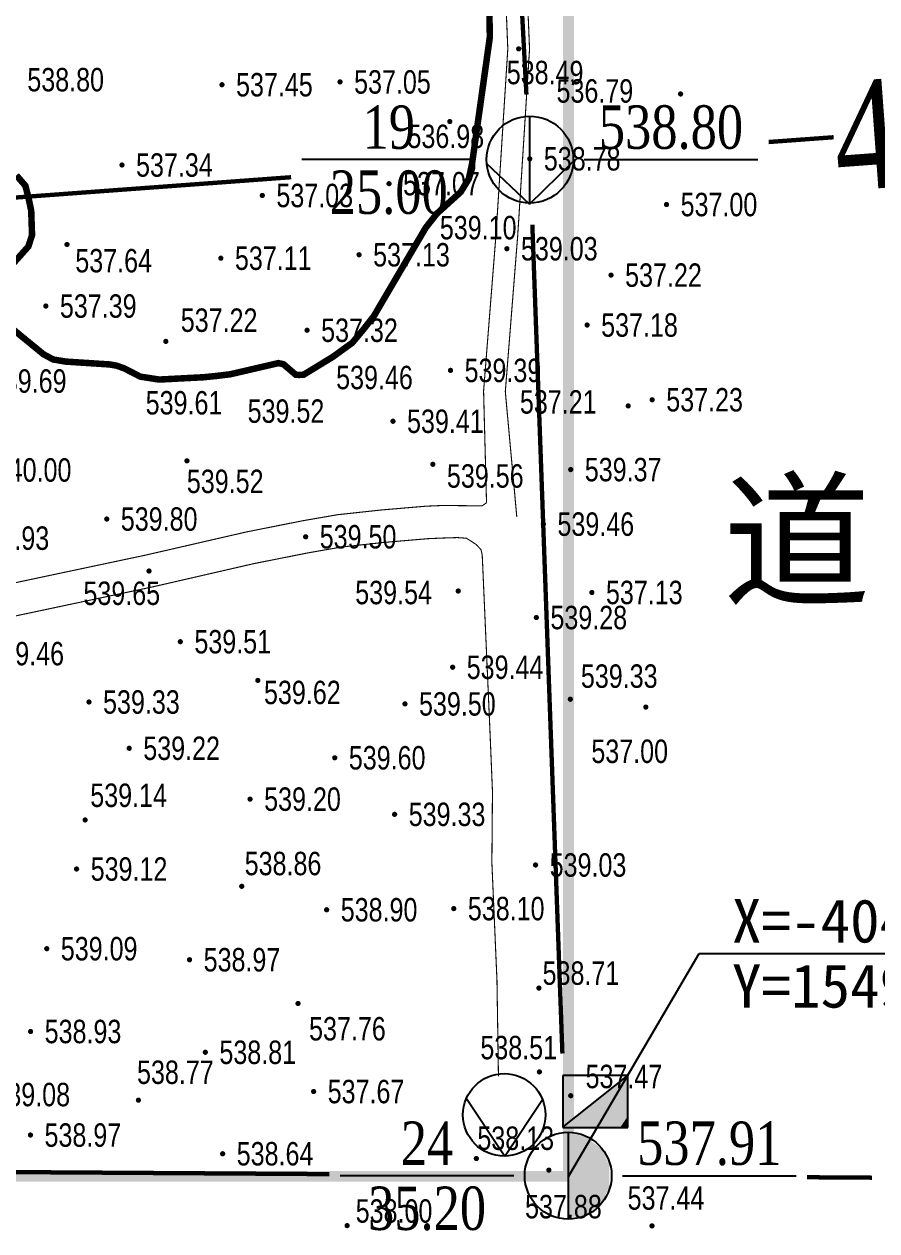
# Model space of a CAD drawing. Header units: millimetres. Extents: x 7408 to 22184, y -2085 to 5798.
# Drawn here: x 7720.3 to 7759.6, y -2024 to -1968.4 of the extents above; entities that cross this region are included whole.
import ezdxf
from ezdxf.enums import TextEntityAlignment as Align

# ---------------------------------------------------------------- set-up
doc = ezdxf.new("R2010")
doc.units = ezdxf.units.MM
for name, pattern in [('DASHDOT', [1, 0.5, -0.25, 0, -0.25]), ('PMX', [13, 10, -1, 0, -1, 0, -1]), ('X3', [5, 4, -1])]:
    doc.linetypes.add(name, pattern=pattern)
for name, color, linetype in [('DLSS', 4, 'Continuous'), ('GCD', 252, 'Continuous'), ('KTD', 7, 'Continuous'), ('ZKBH', 7, 'Continuous'), ('挖方区', 5, 'Continuous'), ('用地范围', 1, 'Continuous'), ('道路-中心线', 12, 'DASHDOT')]:
    doc.layers.add(name, color=color, linetype=linetype)
doc.styles.add('DZNUM', font='TIMES.TTF')
doc.styles.add('DZST', font='SimSun.ttf')
doc.styles.add('HZ', font='jzfz_ena.shx', dxfattribs={"width": 0.7, "bigfont": 'jzfz_cna.shx'})
doc.styles.get("Standard").update_dxf_attribs({"font": 'SimSun.ttf', "width": 0.8})
doc.linetypes.add('陡坎线1', pattern='A,0.15,["|",Standard,S=0.2,R=0,X=0,Y=0],0.15', length=0.3)

# ---------------------------------------------------------------- blocks, each defined once
blk = doc.blocks.new('tl_bgk')
for p, q in [((-0.0196749313673053, 1.999903221927423), (-0.0196749313673053, -2.046334308470988)), ((-0.0196749313673053, -2.046334308470988), (-1.992397371372452, -0.1742203046379568)), ((-0.0196749313673053, -2.046334308470988), (1.997853834253774, -0.0926285968666891))]:
    blk.add_line(p, q)
blk.add_circle((0, 0), 2)
blk = doc.blocks.new('tl_ztk')
blk.add_line((0, 1.955897676440303), (0, -2.004239190934625))
blk.add_circle((0, 0), 2)
for points in [[(0.4390984351309335, 1.900788349916775), (0.4390984351309335, -1.894020537887569), (-0.0028198982072629, 1.955897676440303), (-0.0028198982072629, -1.894020537887569)], [(0.8580547402099885, 1.742228182375396), (0.8580547402099885, -1.770266260782103), (0.4390984351309335, 1.900788349916775), (0.4390984351309335, -1.894020537887569)], [(1.555375282605992, 1.232708619605233), (1.555375282605992, -1.27428232207035), (0.8580547402099885, 1.742228182375396), (0.8580547402099885, -1.770266260782103)], [(1.8998057064931, 0.4611780482758401), (1.8998057064931, -0.4756805026241371), (1.555375282605992, 1.232708619605233), (1.555375282605992, -1.27428232207035)]]:
    blk.add_solid(points)
blk = doc.blocks.new('GC200')
at = {"linetype": 'Continuous', "const_width": 0.2, "flags": 128}
blk.add_lwpolyline([(-0.1, 0, 1), (0.1, 0, 1)], format="xyb", close=True, dxfattribs=at)
blk = doc.blocks.new('122121')
at = {"layer": 'GCD', "color": 252, "linetype": 'Continuous', "lineweight": 5}
ref = blk.add_blockref('GC200', (7743.0635, -1969.501, 269.2445), dxfattribs=dict(at, xscale=0.6, yscale=0.6, zscale=0.6))
ref.add_attrib('height', '538.49', dxfattribs={"linetype": 'Continuous', "height": 1.08, "style": 'HZ', "width": 0.7999999999999999}).set_placement((7742.513707832475, -1970.590842719427, 269.2445), align=Align.MIDDLE_LEFT)
ref = blk.add_blockref('GC200', (7719.7785, -1970.92, 269.3985), dxfattribs=dict(at, xscale=0.6, yscale=0.6, zscale=0.6))
ref.add_attrib('height', '538.80', dxfattribs={"linetype": 'Continuous', "height": 1.08, "style": 'HZ', "width": 0.7999999999999999}).set_placement((7720.426500000001, -1970.92, 269.3985), align=Align.MIDDLE_LEFT)
ref = blk.add_blockref('GC200', (7734.833, -1971.0245, 268.526), dxfattribs=dict(at, xscale=0.6, yscale=0.6, zscale=0.6))
ref.add_attrib('height', '537.05', dxfattribs={"linetype": 'Continuous', "height": 1.08, "style": 'HZ', "width": 0.7999999999999999}).set_placement((7735.481000000001, -1971.0245, 268.526), align=Align.MIDDLE_LEFT)
ref = blk.add_blockref('GC200', (7729.395, -1971.1525, 268.7265), dxfattribs=dict(at, xscale=0.6, yscale=0.6, zscale=0.6))
ref.add_attrib('height', '537.45', dxfattribs={"linetype": 'Continuous', "height": 1.08, "style": 'HZ', "width": 0.7999999999999999}).set_placement((7730.043000000001, -1971.1525, 268.7265), align=Align.MIDDLE_LEFT)
ref = blk.add_blockref('GC200', (7750.5235, -1971.579, 268.3965), dxfattribs=dict(at, xscale=0.6, yscale=0.6, zscale=0.6))
ref.add_attrib('height', '536.79', dxfattribs={"linetype": 'Continuous', "height": 1.08, "style": 'HZ', "width": 0.7999999999999999}).set_placement((7744.806281367019, -1971.440091082324, 268.3965), align=Align.MIDDLE_LEFT)
ref = blk.add_blockref('GC200', (7739.89, -1972.8515, 268.4915), dxfattribs=dict(at, xscale=0.6, yscale=0.6, zscale=0.6))
ref.add_attrib('height', '536.98', dxfattribs={"linetype": 'Continuous', "height": 1.08, "style": 'HZ', "width": 0.7999999999999999}).set_placement((7737.939525229332, -1973.532390773026, 268.4915), align=Align.MIDDLE_LEFT)
ref = blk.add_blockref('GC200', (7724.788, -1974.855, 268.67), dxfattribs=dict(at, xscale=0.6, yscale=0.6, zscale=0.6))
ref.add_attrib('height', '537.34', dxfattribs={"linetype": 'Continuous', "height": 1.08, "style": 'HZ', "width": 0.7999999999999999}).set_placement((7725.436000000001, -1974.855, 268.67), align=Align.MIDDLE_LEFT)
ref = blk.add_blockref('GC200', (7743.574, -1974.568, 269.391), dxfattribs=dict(at, xscale=0.6, yscale=0.6, zscale=0.6))
ref.add_attrib('height', '538.78', dxfattribs={"linetype": 'Continuous', "height": 1.08, "style": 'HZ', "width": 0.7999999999999999}).set_placement((7744.222000000001, -1974.568, 269.391), align=Align.MIDDLE_LEFT)
ref = blk.add_blockref('GC200', (7737.091, -1975.7145, 268.5325), dxfattribs=dict(at, xscale=0.6, yscale=0.6, zscale=0.6))
ref.add_attrib('height', '537.07', dxfattribs={"linetype": 'Continuous', "height": 1.08, "style": 'HZ', "width": 0.7999999999999999}).set_placement((7737.739000000001, -1975.7145, 268.5325), align=Align.MIDDLE_LEFT)
ref = blk.add_blockref('GC200', (7731.2535, -1976.259, 268.513), dxfattribs=dict(at, xscale=0.6, yscale=0.6, zscale=0.6))
ref.add_attrib('height', '537.03', dxfattribs={"linetype": 'Continuous', "height": 1.08, "style": 'HZ', "width": 0.7999999999999999}).set_placement((7731.901500000001, -1976.259, 268.513), align=Align.MIDDLE_LEFT)
ref = blk.add_blockref('GC200', (7749.875, -1976.6765, 268.5015), dxfattribs=dict(at, xscale=0.6, yscale=0.6, zscale=0.6))
ref.add_attrib('height', '537.00', dxfattribs={"linetype": 'Continuous', "height": 1.08, "style": 'HZ', "width": 0.7999999999999999}).set_placement((7750.523000000001, -1976.6765, 268.5015), align=Align.MIDDLE_LEFT)
ref = blk.add_blockref('GC200', (7738.7835, -1977.742, 269.551), dxfattribs=dict(at, xscale=0.6, yscale=0.6, zscale=0.6))
ref.add_attrib('height', '539.10', dxfattribs={"linetype": 'Continuous', "height": 1.08, "style": 'HZ', "width": 0.7999999999999999}).set_placement((7739.431500000001, -1977.742, 269.551), align=Align.MIDDLE_LEFT)
ref = blk.add_blockref('GC200', (7742.5205, -1978.7145, 269.513), dxfattribs=dict(at, xscale=0.6, yscale=0.6, zscale=0.6))
ref.add_attrib('height', '539.03', dxfattribs={"linetype": 'Continuous', "height": 1.08, "style": 'HZ', "width": 0.7999999999999999}).set_placement((7743.168500000001, -1978.7145, 269.513), align=Align.MIDDLE_LEFT)
ref = blk.add_blockref('GC200', (7722.2545, -1978.519, 268.8175), dxfattribs=dict(at, xscale=0.6, yscale=0.6, zscale=0.6))
ref.add_attrib('height', '537.64', dxfattribs={"linetype": 'Continuous', "height": 1.08, "style": 'HZ', "width": 0.7999999999999999}).set_placement((7722.6377463906, -1979.265368525739, 268.8175), align=Align.MIDDLE_LEFT)
ref = blk.add_blockref('GC200', (7729.343, -1979.1505, 268.5535), dxfattribs=dict(at, xscale=0.6, yscale=0.6, zscale=0.6))
ref.add_attrib('height', '537.11', dxfattribs={"linetype": 'Continuous', "height": 1.08, "style": 'HZ', "width": 0.7999999999999999}).set_placement((7729.991000000001, -1979.1505, 268.5535), align=Align.MIDDLE_LEFT)
ref = blk.add_blockref('GC200', (7735.7105, -1978.992, 268.5645), dxfattribs=dict(at, xscale=0.6, yscale=0.6, zscale=0.6))
ref.add_attrib('height', '537.13', dxfattribs={"linetype": 'Continuous', "height": 1.08, "style": 'HZ', "width": 0.7999999999999999}).set_placement((7736.358500000001, -1978.992, 268.5645), align=Align.MIDDLE_LEFT)
ref = blk.add_blockref('GC200', (7747.3185, -1979.9305, 268.611), dxfattribs=dict(at, xscale=0.6, yscale=0.6, zscale=0.6))
ref.add_attrib('height', '537.22', dxfattribs={"linetype": 'Continuous', "height": 1.08, "style": 'HZ', "width": 0.7999999999999999}).set_placement((7747.966500000001, -1979.9305, 268.611), align=Align.MIDDLE_LEFT)
ref = blk.add_blockref('GC200', (7721.28, -1981.356, 268.6945), dxfattribs=dict(at, xscale=0.6, yscale=0.6, zscale=0.6))
ref.add_attrib('height', '537.39', dxfattribs={"linetype": 'Continuous', "height": 1.08, "style": 'HZ', "width": 0.7999999999999999}).set_placement((7721.928000000001, -1981.356, 268.6945), align=Align.MIDDLE_LEFT)
ref = blk.add_blockref('GC200', (7726.809, -1982.986, 268.6075), dxfattribs=dict(at, xscale=0.6, yscale=0.6, zscale=0.6))
ref.add_attrib('height', '537.22', dxfattribs={"linetype": 'Continuous', "height": 1.08, "style": 'HZ', "width": 0.7999999999999999}).set_placement((7727.496207343454, -1982.007515549197, 268.6075), align=Align.MIDDLE_LEFT)
ref = blk.add_blockref('GC200', (7733.315, -1982.472, 268.6605), dxfattribs=dict(at, xscale=0.6, yscale=0.6, zscale=0.6))
ref.add_attrib('height', '537.32', dxfattribs={"linetype": 'Continuous', "height": 1.08, "style": 'HZ', "width": 0.7999999999999999}).set_placement((7733.963000000001, -1982.472, 268.6605), align=Align.MIDDLE_LEFT)
ref = blk.add_blockref('GC200', (7746.2155, -1982.2315, 268.589), dxfattribs=dict(at, xscale=0.6, yscale=0.6, zscale=0.6))
ref.add_attrib('height', '537.18', dxfattribs={"linetype": 'Continuous', "height": 1.08, "style": 'HZ', "width": 0.7999999999999999}).set_placement((7746.863500000001, -1982.2315, 268.589), align=Align.MIDDLE_LEFT)
ref = blk.add_blockref('GC200', (7721.614, -1983.8185, 269.8425), dxfattribs=dict(at, xscale=0.6, yscale=0.6, zscale=0.6))
ref.add_attrib('height', '539.69', dxfattribs={"linetype": 'Continuous', "height": 1.08, "style": 'HZ', "width": 0.7999999999999999}).set_placement((7718.701717834421, -1984.813507917357, 269.8425), align=Align.MIDDLE_LEFT)
ref = blk.add_blockref('GC200', (7739.923, -1984.3235, 269.6955), dxfattribs=dict(at, xscale=0.6, yscale=0.6, zscale=0.6))
ref.add_attrib('height', '539.39', dxfattribs={"linetype": 'Continuous', "height": 1.08, "style": 'HZ', "width": 0.7999999999999999}).set_placement((7740.571000000001, -1984.3235, 269.6955), align=Align.MIDDLE_LEFT)
ref = blk.add_blockref('GC200', (7732.14, -1983.995, 269.7585), dxfattribs=dict(at, xscale=0.6, yscale=0.6, zscale=0.6))
ref.add_attrib('height', '539.52', dxfattribs={"linetype": 'Continuous', "height": 1.08, "style": 'HZ', "width": 0.7999999999999999}).set_placement((7730.576387655749, -1986.20014189784, 269.7585), align=Align.MIDDLE_LEFT)
ref = blk.add_blockref('GC200', (7732.9495, -1984.5685, 269.7295), dxfattribs=dict(at, xscale=0.6, yscale=0.6, zscale=0.6))
ref.add_attrib('height', '539.46', dxfattribs={"linetype": 'Continuous', "height": 1.08, "style": 'HZ', "width": 0.7999999999999999}).set_placement((7734.654066478121, -1984.65073700386, 269.7295), align=Align.MIDDLE_LEFT)
ref = blk.add_blockref('GC200', (7725.9275, -1984.682, 269.803), dxfattribs=dict(at, xscale=0.6, yscale=0.6, zscale=0.6))
ref.add_attrib('height', '539.61', dxfattribs={"linetype": 'Continuous', "height": 1.08, "style": 'HZ', "width": 0.7999999999999999}).set_placement((7725.879303303182, -1985.816364127044, 269.803), align=Align.MIDDLE_LEFT)
ref = blk.add_blockref('GC200', (7748.11, -1985.96, 268.607), dxfattribs=dict(at, xscale=0.6, yscale=0.6, zscale=0.6))
ref.add_attrib('height', '537.21', dxfattribs={"linetype": 'Continuous', "height": 1.08, "style": 'HZ', "width": 0.7999999999999999}).set_placement((7743.119118988334, -1985.776223854841, 268.607), align=Align.MIDDLE_LEFT)
ref = blk.add_blockref('GC200', (7749.2145, -1985.6765, 268.6165), dxfattribs=dict(at, xscale=0.6, yscale=0.6, zscale=0.6))
ref.add_attrib('height', '537.23', dxfattribs={"linetype": 'Continuous', "height": 1.08, "style": 'HZ', "width": 0.7999999999999999}).set_placement((7749.862500000001, -1985.6765, 268.6165), align=Align.MIDDLE_LEFT)
ref = blk.add_blockref('GC200', (7737.272, -1986.669, 269.7025), dxfattribs=dict(at, xscale=0.6, yscale=0.6, zscale=0.6))
ref.add_attrib('height', '539.41', dxfattribs={"linetype": 'Continuous', "height": 1.08, "style": 'HZ', "width": 0.7999999999999999}).set_placement((7737.920000000001, -1986.669, 269.7025), align=Align.MIDDLE_LEFT)
ref = blk.add_blockref('GC200', (7718.278, -1988.914, 270.0005), dxfattribs=dict(at, xscale=0.6, yscale=0.6, zscale=0.6))
ref.add_attrib('height', '540.00', dxfattribs={"linetype": 'Continuous', "height": 1.08, "style": 'HZ', "width": 0.7999999999999999}).set_placement((7718.926000000001, -1988.914, 270.0005), align=Align.MIDDLE_LEFT)
ref = blk.add_blockref('GC200', (7727.782, -1988.4925, 269.7615), dxfattribs=dict(at, xscale=0.6, yscale=0.6, zscale=0.6))
ref.add_attrib('height', '539.52', dxfattribs={"linetype": 'Continuous', "height": 1.08, "style": 'HZ', "width": 0.7999999999999999}).set_placement((7727.775936379208, -1989.438285627105, 269.7615), align=Align.MIDDLE_LEFT)
ref = blk.add_blockref('GC200', (7739.11, -1988.651, 269.778), dxfattribs=dict(at, xscale=0.6, yscale=0.6, zscale=0.6))
ref.add_attrib('height', '539.56', dxfattribs={"linetype": 'Continuous', "height": 1.08, "style": 'HZ', "width": 0.7999999999999999}).set_placement((7739.758000000001, -1989.191, 269.778), align=Align.MIDDLE_LEFT)
ref = blk.add_blockref('GC200', (7745.461, -1988.896, 269.685), dxfattribs=dict(at, xscale=0.6, yscale=0.6, zscale=0.6))
ref.add_attrib('height', '539.37', dxfattribs={"linetype": 'Continuous', "height": 1.08, "style": 'HZ', "width": 0.7999999999999999}).set_placement((7746.109000000001, -1988.896, 269.685), align=Align.MIDDLE_LEFT)
ref = blk.add_blockref('GC200', (7724.086, -1991.1755, 269.899), dxfattribs=dict(at, xscale=0.6, yscale=0.6, zscale=0.6))
ref.add_attrib('height', '539.80', dxfattribs={"linetype": 'Continuous', "height": 1.08, "style": 'HZ', "width": 0.7999999999999999}).set_placement((7724.734000000001, -1991.1755, 269.899), align=Align.MIDDLE_LEFT)
ref = blk.add_blockref('GC200', (7744.2015, -1991.4105, 269.7305), dxfattribs=dict(at, xscale=0.6, yscale=0.6, zscale=0.6))
ref.add_attrib('height', '539.46', dxfattribs={"linetype": 'Continuous', "height": 1.08, "style": 'HZ', "width": 0.7999999999999999}).set_placement((7744.849500000001, -1991.4105, 269.7305), align=Align.MIDDLE_LEFT)
ref = blk.add_blockref('GC200', (7717.255, -1992.0565, 269.9665), dxfattribs=dict(at, xscale=0.6, yscale=0.6, zscale=0.6))
ref.add_attrib('height', '539.93', dxfattribs={"linetype": 'Continuous', "height": 1.08, "style": 'HZ', "width": 0.7999999999999999}).set_placement((7717.903000000001, -1992.0565, 269.9665), align=Align.MIDDLE_LEFT)
ref = blk.add_blockref('GC200', (7733.2495, -1991.993, 269.751), dxfattribs=dict(at, xscale=0.6, yscale=0.6, zscale=0.6))
ref.add_attrib('height', '539.50', dxfattribs={"linetype": 'Continuous', "height": 1.08, "style": 'HZ', "width": 0.7999999999999999}).set_placement((7733.897500000001, -1991.993, 269.751), align=Align.MIDDLE_LEFT)
ref = blk.add_blockref('GC200', (7726.034, -1993.5725, 269.824), dxfattribs=dict(at, xscale=0.6, yscale=0.6, zscale=0.6))
ref.add_attrib('height', '539.65', dxfattribs={"linetype": 'Continuous', "height": 1.08, "style": 'HZ', "width": 0.7999999999999999}).set_placement((7723.012532712022, -1994.598198493393, 269.824), align=Align.MIDDLE_LEFT)
ref = blk.add_blockref('GC200', (7740.2795, -1994.495, 269.771), dxfattribs=dict(at, xscale=0.6, yscale=0.6, zscale=0.6))
ref.add_attrib('height', '539.54', dxfattribs={"linetype": 'Continuous', "height": 1.08, "style": 'HZ', "width": 0.7999999999999999}).set_placement((7735.533219202975, -1994.563735771622, 269.771), align=Align.MIDDLE_LEFT)
ref = blk.add_blockref('GC200', (7746.436, -1994.5615, 268.563), dxfattribs=dict(at, xscale=0.6, yscale=0.6, zscale=0.6))
ref.add_attrib('height', '537.13', dxfattribs={"linetype": 'Continuous', "height": 1.08, "style": 'HZ', "width": 0.7999999999999999}).set_placement((7747.084000000001, -1994.5615, 268.563), align=Align.MIDDLE_LEFT)
ref = blk.add_blockref('GC200', (7743.8775, -1995.7165, 269.6375), dxfattribs=dict(at, xscale=0.6, yscale=0.6, zscale=0.6))
ref.add_attrib('height', '539.28', dxfattribs={"linetype": 'Continuous', "height": 1.08, "style": 'HZ', "width": 0.7999999999999999}).set_placement((7744.525500000001, -1995.7165, 269.6375), align=Align.MIDDLE_LEFT)
ref = blk.add_blockref('GC200', (7727.4765, -1996.831, 269.7545), dxfattribs=dict(at, xscale=0.6, yscale=0.6, zscale=0.6))
ref.add_attrib('height', '539.51', dxfattribs={"linetype": 'Continuous', "height": 1.08, "style": 'HZ', "width": 0.7999999999999999}).set_placement((7728.124500000001, -1996.831, 269.7545), align=Align.MIDDLE_LEFT)
ref = blk.add_blockref('GC200', (7717.938, -1997.3815, 269.732), dxfattribs=dict(at, xscale=0.6, yscale=0.6, zscale=0.6))
ref.add_attrib('height', '539.46', dxfattribs={"linetype": 'Continuous', "height": 1.08, "style": 'HZ', "width": 0.7999999999999999}).set_placement((7718.586000000001, -1997.3815, 269.732), align=Align.MIDDLE_LEFT)
ref = blk.add_blockref('GC200', (7740.021, -1998.009, 269.7185), dxfattribs=dict(at, xscale=0.6, yscale=0.6, zscale=0.6))
ref.add_attrib('height', '539.44', dxfattribs={"linetype": 'Continuous', "height": 1.08, "style": 'HZ', "width": 0.7999999999999999}).set_placement((7740.669000000001, -1998.009, 269.7185), align=Align.MIDDLE_LEFT)
ref = blk.add_blockref('GC200', (7745.443, -1999.4845, 269.6625), dxfattribs=dict(at, xscale=0.6, yscale=0.6, zscale=0.6))
ref.add_attrib('height', '539.33', dxfattribs={"linetype": 'Continuous', "height": 1.08, "style": 'HZ', "width": 0.7999999999999999}).set_placement((7745.929614736284, -1998.417733043509, 269.6625), align=Align.MIDDLE_LEFT)
ref = blk.add_blockref('GC200', (7731.046, -1998.616, 269.809), dxfattribs=dict(at, xscale=0.6, yscale=0.6, zscale=0.6))
ref.add_attrib('height', '539.62', dxfattribs={"linetype": 'Continuous', "height": 1.08, "style": 'HZ', "width": 0.7999999999999999}).set_placement((7731.330571058739, -1999.170075830599, 269.809), align=Align.MIDDLE_LEFT)
ref = blk.add_blockref('GC200', (7723.2685, -1999.611, 269.665), dxfattribs=dict(at, xscale=0.6, yscale=0.6, zscale=0.6))
ref.add_attrib('height', '539.33', dxfattribs={"linetype": 'Continuous', "height": 1.08, "style": 'HZ', "width": 0.7999999999999999}).set_placement((7723.916500000001, -1999.611, 269.665), align=Align.MIDDLE_LEFT)
ref = blk.add_blockref('GC200', (7737.8235, -1999.6975, 269.7505), dxfattribs=dict(at, xscale=0.6, yscale=0.6, zscale=0.6))
ref.add_attrib('height', '539.50', dxfattribs={"linetype": 'Continuous', "height": 1.08, "style": 'HZ', "width": 0.7999999999999999}).set_placement((7738.471500000001, -1999.6975, 269.7505), align=Align.MIDDLE_LEFT)
ref = blk.add_blockref('GC200', (7748.919, -1999.8455, 268.5015), dxfattribs=dict(at, xscale=0.6, yscale=0.6, zscale=0.6))
ref.add_attrib('height', '537.00', dxfattribs={"linetype": 'Continuous', "height": 1.08, "style": 'HZ', "width": 0.7999999999999999}).set_placement((7746.411198433025, -2001.883037085908, 268.5015), align=Align.MIDDLE_LEFT)
ref = blk.add_blockref('GC200', (7725.121, -2001.743, 269.6105), dxfattribs=dict(at, xscale=0.6, yscale=0.6, zscale=0.6))
ref.add_attrib('height', '539.22', dxfattribs={"linetype": 'Continuous', "height": 1.08, "style": 'HZ', "width": 0.7999999999999999}).set_placement((7725.769000000001, -2001.743, 269.6105), align=Align.MIDDLE_LEFT)
ref = blk.add_blockref('GC200', (7734.5905, -2002.1825, 269.798), dxfattribs=dict(at, xscale=0.6, yscale=0.6, zscale=0.6))
ref.add_attrib('height', '539.60', dxfattribs={"linetype": 'Continuous', "height": 1.08, "style": 'HZ', "width": 0.7999999999999999}).set_placement((7735.238500000001, -2002.1825, 269.798), align=Align.MIDDLE_LEFT)
ref = blk.add_blockref('GC200', (7723.0905, -2005.048, 269.5705), dxfattribs=dict(at, xscale=0.6, yscale=0.6, zscale=0.6))
ref.add_attrib('height', '539.14', dxfattribs={"linetype": 'Continuous', "height": 1.08, "style": 'HZ', "width": 0.7999999999999999}).set_placement((7723.327187254348, -2003.910208304007, 269.5705), align=Align.MIDDLE_LEFT)
ref = blk.add_blockref('GC200', (7730.6895, -2004.089, 269.599), dxfattribs=dict(at, xscale=0.6, yscale=0.6, zscale=0.6))
ref.add_attrib('height', '539.20', dxfattribs={"linetype": 'Continuous', "height": 1.08, "style": 'HZ', "width": 0.7999999999999999}).set_placement((7731.337500000001, -2004.089, 269.599), align=Align.MIDDLE_LEFT)
ref = blk.add_blockref('GC200', (7737.3485, -2004.7905, 269.6625), dxfattribs=dict(at, xscale=0.6, yscale=0.6, zscale=0.6))
ref.add_attrib('height', '539.33', dxfattribs={"linetype": 'Continuous', "height": 1.08, "style": 'HZ', "width": 0.7999999999999999}).set_placement((7737.996500000001, -2004.7905, 269.6625), align=Align.MIDDLE_LEFT)
ref = blk.add_blockref('GC200', (7730.3045, -2008.1085, 269.4305), dxfattribs=dict(at, xscale=0.6, yscale=0.6, zscale=0.6))
ref.add_attrib('height', '538.86', dxfattribs={"linetype": 'Continuous', "height": 1.08, "style": 'HZ', "width": 0.7999999999999999}).set_placement((7730.440398054019, -2007.05696546207, 269.4305), align=Align.MIDDLE_LEFT)
ref = blk.add_blockref('GC200', (7743.8425, -2007.1245, 269.516), dxfattribs=dict(at, xscale=0.6, yscale=0.6, zscale=0.6))
ref.add_attrib('height', '539.03', dxfattribs={"linetype": 'Continuous', "height": 1.08, "style": 'HZ', "width": 0.7999999999999999}).set_placement((7744.490500000001, -2007.1245, 269.516), align=Align.MIDDLE_LEFT)
ref = blk.add_blockref('GC200', (7722.698, -2007.3105, 269.56), dxfattribs=dict(at, xscale=0.6, yscale=0.6, zscale=0.6))
ref.add_attrib('height', '539.12', dxfattribs={"linetype": 'Continuous', "height": 1.08, "style": 'HZ', "width": 0.7999999999999999}).set_placement((7723.346000000001, -2007.3105, 269.56), align=Align.MIDDLE_LEFT)
ref = blk.add_blockref('GC200', (7734.2175, -2009.189, 269.451), dxfattribs=dict(at, xscale=0.6, yscale=0.6, zscale=0.6))
ref.add_attrib('height', '538.90', dxfattribs={"linetype": 'Continuous', "height": 1.08, "style": 'HZ', "width": 0.7999999999999999}).set_placement((7734.865500000001, -2009.189, 269.451), align=Align.MIDDLE_LEFT)
ref = blk.add_blockref('GC200', (7740.073, -2009.135, 269.051), dxfattribs=dict(at, xscale=0.6, yscale=0.6, zscale=0.6))
ref.add_attrib('height', '538.10', dxfattribs={"linetype": 'Continuous', "height": 1.08, "style": 'HZ', "width": 0.7999999999999999}).set_placement((7740.721000000001, -2009.135, 269.051), align=Align.MIDDLE_LEFT)
ref = blk.add_blockref('GC200', (7721.3215, -2010.984, 269.547), dxfattribs=dict(at, xscale=0.6, yscale=0.6, zscale=0.6))
ref.add_attrib('height', '539.09', dxfattribs={"linetype": 'Continuous', "height": 1.08, "style": 'HZ', "width": 0.7999999999999999}).set_placement((7721.969500000001, -2010.984, 269.547), align=Align.MIDDLE_LEFT)
ref = blk.add_blockref('GC200', (7727.9015, -2011.4935, 269.486), dxfattribs=dict(at, xscale=0.6, yscale=0.6, zscale=0.6))
ref.add_attrib('height', '538.97', dxfattribs={"linetype": 'Continuous', "height": 1.08, "style": 'HZ', "width": 0.7999999999999999}).set_placement((7728.549500000001, -2011.4935, 269.486), align=Align.MIDDLE_LEFT)
ref = blk.add_blockref('GC200', (7743.996, -2012.8, 269.3565), dxfattribs=dict(at, xscale=0.6, yscale=0.6, zscale=0.6))
ref.add_attrib('height', '538.71', dxfattribs={"linetype": 'Continuous', "height": 1.08, "style": 'HZ', "width": 0.7999999999999999}).set_placement((7744.164679294013, -2012.110294293804, 269.3565), align=Align.MIDDLE_LEFT)
ref = blk.add_blockref('GC200', (7732.899, -2013.51, 268.879), dxfattribs=dict(at, xscale=0.6, yscale=0.6, zscale=0.6))
ref.add_attrib('height', '537.76', dxfattribs={"linetype": 'Continuous', "height": 1.08, "style": 'HZ', "width": 0.7999999999999999}).set_placement((7733.407184359896, -2014.674266816719, 268.879), align=Align.MIDDLE_LEFT)
ref = blk.add_blockref('GC200', (7720.5775, -2014.8015, 269.4645), dxfattribs=dict(at, xscale=0.6, yscale=0.6, zscale=0.6))
ref.add_attrib('height', '538.93', dxfattribs={"linetype": 'Continuous', "height": 1.08, "style": 'HZ', "width": 0.7999999999999999}).set_placement((7721.225500000001, -2014.8015, 269.4645), align=Align.MIDDLE_LEFT)
ref = blk.add_blockref('GC200', (7744.0185, -2016.6645, 269.257), dxfattribs=dict(at, xscale=0.6, yscale=0.6, zscale=0.6))
ref.add_attrib('height', '538.51', dxfattribs={"linetype": 'Continuous', "height": 1.08, "style": 'HZ', "width": 0.7999999999999999}).set_placement((7741.298272548809, -2015.542493561065, 269.257), align=Align.MIDDLE_LEFT)
ref = blk.add_blockref('GC200', (7728.628, -2015.7595, 269.4065), dxfattribs=dict(at, xscale=0.6, yscale=0.6, zscale=0.6))
ref.add_attrib('height', '538.81', dxfattribs={"linetype": 'Continuous', "height": 1.08, "style": 'HZ', "width": 0.7999999999999999}).set_placement((7729.276000000001, -2015.7595, 269.4065), align=Align.MIDDLE_LEFT)
ref = blk.add_blockref('GC200', (7725.5455, -2017.9665, 269.383), dxfattribs=dict(at, xscale=0.6, yscale=0.6, zscale=0.6))
ref.add_attrib('height', '538.77', dxfattribs={"linetype": 'Continuous', "height": 1.08, "style": 'HZ', "width": 0.7999999999999999}).set_placement((7725.480898016593, -2016.68016875323, 269.383), align=Align.MIDDLE_LEFT)
ref = blk.add_blockref('GC200', (7745.461, -2017.761, 268.737), dxfattribs=dict(at, xscale=0.6, yscale=0.6, zscale=0.6))
ref.add_attrib('height', '537.47', dxfattribs={"linetype": 'Continuous', "height": 1.08, "style": 'HZ', "width": 0.7999999999999999}).set_placement((7746.144463317737, -2016.875061050623, 268.737), align=Align.MIDDLE_LEFT)
ref = blk.add_blockref('GC200', (7718.2155, -2017.7085, 269.5415), dxfattribs=dict(at, xscale=0.6, yscale=0.6, zscale=0.6))
ref.add_attrib('height', '539.08', dxfattribs={"linetype": 'Continuous', "height": 1.08, "style": 'HZ', "width": 0.7999999999999999}).set_placement((7718.863500000001, -2017.7085, 269.5415), align=Align.MIDDLE_LEFT)
ref = blk.add_blockref('GC200', (7733.6155, -2017.5695, 268.834), dxfattribs=dict(at, xscale=0.6, yscale=0.6, zscale=0.6))
ref.add_attrib('height', '537.67', dxfattribs={"linetype": 'Continuous', "height": 1.08, "style": 'HZ', "width": 0.7999999999999999}).set_placement((7734.263500000001, -2017.5695, 268.834), align=Align.MIDDLE_LEFT)
ref = blk.add_blockref('GC200', (7720.5715, -2019.5755, 269.4855), dxfattribs=dict(at, xscale=0.6, yscale=0.6, zscale=0.6))
ref.add_attrib('height', '538.97', dxfattribs={"linetype": 'Continuous', "height": 1.08, "style": 'HZ', "width": 0.7999999999999999}).set_placement((7721.219500000001, -2019.5755, 269.4855), align=Align.MIDDLE_LEFT)
ref = blk.add_blockref('GC200', (7741.114, -2020.6575, 269.067), dxfattribs=dict(at, xscale=0.6, yscale=0.6, zscale=0.6))
ref.add_attrib('height', '538.13', dxfattribs={"linetype": 'Continuous', "height": 1.08, "style": 'HZ', "width": 0.7999999999999999}).set_placement((7741.1606563593, -2019.721142291907, 269.067), align=Align.MIDDLE_LEFT)
ref = blk.add_blockref('GC200', (7729.425, -2020.4375, 269.3195), dxfattribs=dict(at, xscale=0.6, yscale=0.6, zscale=0.6))
ref.add_attrib('height', '538.64', dxfattribs={"linetype": 'Continuous', "height": 1.08, "style": 'HZ', "width": 0.7999999999999999}).set_placement((7730.073000000001, -2020.4375, 269.3195), align=Align.MIDDLE_LEFT)
ref = blk.add_blockref('GC200', (7744.4515, -2021.1925, 268.939), dxfattribs=dict(at, xscale=0.6, yscale=0.6, zscale=0.6))
ref.add_attrib('height', '537.88', dxfattribs={"linetype": 'Continuous', "height": 1.08, "style": 'HZ', "width": 0.7999999999999999}).set_placement((7743.357311705583, -2022.875623309149, 268.939), align=Align.MIDDLE_LEFT)
ref = blk.add_blockref('GC200', (7749.206, -2023.7645, 268.718), dxfattribs=dict(at, xscale=0.6, yscale=0.6, zscale=0.6))
ref.add_attrib('height', '537.44', dxfattribs={"linetype": 'Continuous', "height": 1.08, "style": 'HZ', "width": 0.7999999999999999}).set_placement((7748.08252181742, -2022.47724511311, 268.718), align=Align.MIDDLE_LEFT)
ref = blk.add_blockref('GC200', (7735.16, -2023.7505, 268.9985), dxfattribs=dict(at, xscale=0.6, yscale=0.6, zscale=0.6))
ref.add_attrib('height', '538.00', dxfattribs={"linetype": 'Continuous', "height": 1.08, "style": 'HZ', "width": 0.7999999999999999}).set_placement((7735.554650203666, -2023.075896992288, 268.9985), align=Align.MIDDLE_LEFT)
blk = doc.blocks.new('tl_bsk')
for p, q in [((0.02940750987574159, -2.015841154413263), (-1.830113936513603, 0.7734642319091662)), ((1.888928956265087, 0.7734642319091662), (0.02940750987574159, -2.015841154413263))]:
    blk.add_line(p, q)
blk.add_circle((0, 0), 2)
blk = doc.blocks.new('tl_tjk')
for p, q in [((-1.428211981859341, -1.16235431443534), (1.571112319905655, 1.217788493207141)), ((1.571788018140658, 1.21778849320714), (-1.428211981859341, 1.217788493207141)), ((-1.428211981859341, 1.217788493207141), (-1.428211981859341, -1.182211506792858)), ((1.571788018140658, -1.182211506792858), (1.571788018140658, 1.21778849320714)), ((-1.428211981859341, -1.182211506792858), (1.571788018140658, -1.182211506792858))]:
    blk.add_line(p, q)
for points in [[(1.571112319905655, -0.6582490012885405), (1.211212740138705, -1.191359223131932), (1.57449619775437, 1.217788493207141), (-1.424828104010626, -1.191359223131932)], [(1.571112319905655, -1.021970556343825), (1.571112319905655, -1.187298535914409), (1.571112319905655, -0.6582490012885405), (1.211212740138705, -1.191359223131932)]]:
    blk.add_solid(points)

msp = doc.modelspace()

# ---------------------------------------------------------------- linework, layer by layer
at = {"layer": 'DLSS', "linetype": 'X3', "const_width": 0.05, "elevation": -268.0125, "flags": 128}
for points in [[(7741.582372939059, -1990.424316908412), (7741.38063492289, -1990.568581512235), (7739.566157321487, -1990.550524208155), (7738.782618359092, -1990.583858626956), (7736.702561188989, -1990.761560548982), (7734.715172407172, -1990.977267875358), (7733.112266055518, -1991.255606754968), (7730.539543067473, -1991.766609896801), (7725.872127258904, -1992.840148818957), (7719.121416695819, -1994.271906084405), (7715.845116986258, -1994.882991351102), (7714.072979605576, -1995.017914105979), (7711.067418298745, -1995.215516013455), (7706.035076228793, -1995.423351973359), (7704.670921618816, -1995.528834612636), (7703.376767708014, -1995.678715388262), (7697.226704373124, -1996.506043472391), (7688.716586748996, -1997.79815557239), (7679.550566329674, -1999.29955121847), (7671.554723800423, -2000.702611323347), (7664.235870525335, -2001.908410912693), (7659.189610087121, -2002.862280565094), (7656.905844018015, -2003.32129382514), (7650.31804436227, -2004.934452373541), (7649.167250223194, -2005.132184047332), (7648.007138325386, -2005.302955309839), (7642.222836451635, -2005.934726779743), (7640.447199707324, -2006.171536308745), (7639.157055825625, -2006.368935854599), (7632.69120512089, -2007.560776143548), (7625.942159882276, -2008.585385318648), (7619.601002488391, -2009.535273855321), (7617.092053135461, -2009.746640735588), (7611.404774294101, -2010.133704081649), (7610.003782836103, -2010.163227920081), (7608.277948513471, -2010.213026581148), (7598.629384775661, -2010.011307462431), (7596.934547944708, -2009.918324861178), (7596.061008420513, -2009.797492754077), (7592.358008382568, -2009.046197919944), (7589.021513674152, -2008.54357863217), (7587.934266416332, -2008.445911589555), (7586.906862417169, -2008.418030673651), (7583.30969588726, -2008.469273253483), (7582.172908971526, -2008.412261027697), (7581.409735173386, -2008.34051317864), (7579.916557203879, -2008.096708600515), (7578.672760443654, -2007.751871850167), (7578.255986246721, -2007.552895303911), (7577.964597040877, -2007.214223508073), (7577.897993204169, -2007.007225082171), (7577.852960279659, -2006.674298201109), (7577.804334362471, -2005.726774937065), (7578.059687498298, -2004.876209254701), (7578.345964928908, -2004.083715970211), (7582.204671803996, -1995.722137236779), (7582.692326305462, -1994.792876855518), (7583.155507857781, -1994.139516767581), (7585.643525570316, -1991.444749126254), (7586.193693794457, -1990.90050747347), (7586.671995643374, -1990.429162451501), (7587.579977516823, -1989.661563330736), (7588.240113030923, -1989.08839850281), (7593.497660262859, -1985.195509627479), (7596.715530307707, -1982.773678739933), (7598.472938086719, -1981.277377546263), (7603.217240100787, -1977.007005132449), (7605.231092850876, -1975.121297439145), (7607.630729162317, -1972.511724491414), (7608.374222258177, -1971.682721489144), (7609.207229968531, -1970.444729722135), (7609.77965792613, -1969.436870388764), (7610.085436481708, -1968.884660376239), (7610.414640053581, -1967.916023748349), (7610.616431407671, -1966.96228784394), (7610.758157259595, -1965.969932526627), (7610.546551268832, -1960.615339228198), (7610.473772313328, -1958.979731449254), (7610.223292689701, -1955.58439599778), (7610.264945751074, -1954.693923155906), (7610.388063970659, -1953.639325960046), (7610.583620987441, -1952.505955729393), (7610.941180948357, -1951.281354568588), (7611.252866338813, -1950.423126413374), (7611.867673588838, -1949.224027109122), (7612.26378056343, -1948.634733152148), (7613.242601724485, -1947.366037960934), (7613.768237498192, -1946.739144830642), (7614.154772734099, -1946.37239858789), (7614.930355158792, -1945.681517584319), (7616.021490205664, -1944.767253654601), (7616.643262747351, -1944.286204460318), (7618.997980229966, -1942.909264014304), (7620.891010741259, -1941.661310779152), (7622.326086014837, -1940.765646884969), (7623.35960570581, -1939.823968196284), (7623.728767115821, -1939.396259232817), (7624.095603863068, -1938.86230757195), (7624.790199461576, -1937.649883634684), (7625.043916671549, -1937.122283709579), (7625.201884801287, -1936.606921183974), (7625.326575077972, -1935.3539975845), (7625.368887728011, -1931.648114651911), (7625.413672570073, -1929.940664248204), (7625.509706613812, -1927.93595321596), (7625.638841853222, -1926.14727230605), (7626.08730842203, -1921.577424749441), (7626.523406381234, -1917.780924760951), (7626.731673199015, -1915.845897235056), (7626.844205388716, -1913.340393718164), (7626.888478866905, -1910.8112712766), (7626.895974106908, -1908.48324973116), (7626.988377883484, -1904.175235823316), (7627.010773774187, -1902.700454969807), (7626.915813747065, -1900.757912797144), (7626.866648993595, -1900)], [(7741.582372939059, -1990.424316908412), (7741.446476550598, -1985.276268872822), (7742.021753582279, -1978.032306804087), (7742.562845778823, -1969.495491689869), (7742.378302200479, -1965.029139156362), (7742.143780897951, -1957.02041169088), (7742.029939918592, -1954.056032708569), (7742.074701634847, -1946.905583108223), (7741.801467731369, -1944.088376348368), (7741.010848051497, -1941.203675860376), (7738.375857312002, -1935.266939480401), (7737.038200509443, -1932.875493164945), (7735.416275222393, -1930.448300124701)]]:
    msp.add_lwpolyline(points, dxfattribs=at)
at = {"layer": 'DLSS', "linetype": 'Continuous', "const_width": 0.05, "elevation": -268.0125, "flags": 128}
for points in [[(7742.976915743925, -1991.076386648011), (7742.4475234494, -1985.302731127178), (7743.019246417718, -1978.103522279563), (7743.564154221176, -1969.50650831013), (7743.377697799519, -1964.993860843638), (7743.143219102048, -1956.98658830912), (7743.030060081405, -1954.03996729143), (7743.075004537473, -1946.860325963192), (7742.78853226863, -1943.906623651632), (7741.955390767307, -1940.866775597482), (7739.271142687997, -1934.819060519598), (7737.891632999808, -1932.352790131973), (7736.247724777606, -1929.892699875299)], [(7742.131678283068, -2016.86562611989), (7742.063500499338, -2012.444023138602), (7741.828727284797, -2007.023169813092), (7741.856200780313, -2003.752211308272), (7741.749861026043, -2001.169356097886), (7741.38474261115, -1992.838874747103), (7741.328614085008, -1992.590396299892), (7741.114731921279, -1992.356173473489), (7740.660996961002, -1992.061494101551), (7740.236582635769, -1992.030713407308), (7739.590589379253, -1992.050841627705), (7738.878381640906, -1992.081141373043), (7736.847349311696, -1992.254655040737), (7734.924628457979, -1992.463343435538), (7733.38673394448, -1992.730393245032), (7730.853842812759, -1993.233484845738), (7726.195872741094, -1994.304851181043), (7719.414583304179, -1995.743093915594)]]:
    msp.add_lwpolyline(points, dxfattribs=at)
at = {"layer": 'KTD'}
for p, q in [((7741.080078125, -1974.60595703125), (7733.080078125, -1974.60595703125)), ((7746.080078125, -1974.60595703125), (7754.080078125, -1974.60595703125)), ((7742.8427734375, -2021.449462890625), (7734.8427734375, -2021.449462890625)), ((7747.8427734375, -2021.449462890625), (7755.8427734375, -2021.449462890625))]:
    msp.add_line(p, q, dxfattribs=at)
at = {"layer": 'KTD', "linetype": 'PMX', "ltscale": 0.025, "const_width": 0.2}
for points in [[(7743.420216891719, -1971.605957031243), (7740.574900295782, -1918.209960937508)], [(7754.580078125, -1973.79450687815), (7757.571948668168, -1973.573801978064)], [(7704.02978515625, -1977.5235107844), (7732.580078125, -1975.41740718435)], [(7745.077477909639, -2015.815626512176), (7743.692966471858, -1977.605957031245)], [(7705.2783203125, -2021.188572734016), (7734.3427734375, -2021.377833515983)], [(7756.3427734375, -2021.521092265266), (7759.342709834969, -2021.540627135125)]]:
    msp.add_lwpolyline(points, dxfattribs=at)
at = {"layer": '挖方区', "color": 150, "linetype": '陡坎线1', "ltscale": 5, "const_width": 0.3, "elevation": 1.645500000000027}
for points in [[(7718.900262927488, -1981.716595905535), (7721.166109672844, -1983.574977886512), (7721.613999999999, -1983.8185), (7722.19866350402, -1983.917352173953), (7724.206384354072, -1984.047982467009), (7724.526499999999, -1984.1015), (7724.895041719897, -1984.23038686118), (7725.633942255074, -1984.61229057286), (7726.506105683875, -1984.745515713998), (7728.538108129409, -1984.639256136177), (7729.128499999999, -1984.58), (7729.777314920625, -1984.501889624256), (7731.993785647963, -1983.987164817909), (7732.229488517247, -1984.039184640075), (7732.798341151002, -1984.527901857445), (7733.154999069005, -1984.523117474356), (7734.511999999999, -1983.6925), (7735.398123325742, -1983.049782914597), (7735.398123325743, -1983.049782914595), (7735.926499999999, -1982.416), (7736.393892149119, -1981.815781081392), (7736.393892149119, -1981.81578108139), (7738.783499999999, -1977.742), (7738.783499999999, -1977.742), (7739.298682752686, -1977.090459706954), (7740.39048425547, -1976.101300511924), (7740.763499999999, -1975.495), (7740.922089379759, -1974.97426724503), (7740.922089379757, -1974.60595703125), (7741.734999999999, -1968.955), (7741.627999999999, -1963.497)], [(7719.923915725229, -1975.333014192079), (7720.337681364537, -1975.808389854064), (7720.474499999999, -1976.3345), (7720.606088130014, -1976.960337744046), (7720.644864122709, -1978.089707584747), (7720.471141862733, -1978.615922594568), (7719.498999999999, -1979.7065)]]:
    msp.add_lwpolyline(points, dxfattribs=at)
at = {"layer": '用地范围', "const_width": 0.5}
msp.add_lwpolyline([(7532.471499999999, -2004.632), (7546.572999999999, -2009.7375), (7560.968999999998, -2013.9425), (7575.601499999999, -2017.231), (7590.412499999999, -2019.589), (7605.342999999999, -2021.008), (7620.332999999999, -2021.4815), (7745.361999999999, -2021.4815), (7745.361999999999, -1809.247)], dxfattribs=at)
at = {"layer": '道路-中心线', "color": 6, "linetype": 'Continuous'}
for p, q in [((7745.361999999999, -2021.4815), (7751.372407640085, -2011.199088733434)), ((7751.372407640085, -2011.199088733434), (7769.372407640085, -2011.199088733434))]:
    msp.add_line(p, q, dxfattribs=at)

# ---------------------------------------------------------------- block references
at = {"layer": 'KTD'}
for name, p in [('tl_bgk', (7743.580078125, -1974.60595703125)), ('tl_tjk', (7746.522635496545, -2018.045199304332)), ('tl_ztk', (7745.3427734375, -2021.449462890625))]:
    msp.add_blockref(name, p, dxfattribs=at)
at = {"layer": 'KTD', "xscale": 0.9499999999999886, "yscale": 0.9499999999999886, "zscale": 0.95}
msp.add_blockref('tl_bsk', (7742.397593134293, -2018.645122055073), dxfattribs=at)
at = {"layer": '道路-中心线', "linetype": 'Continuous'}
msp.add_blockref('122121', (0, 0), dxfattribs=at)

# ---------------------------------------------------------------- texts
at = {"layer": 'KTD', "style": 'DZNUM', "width": 0.800000011920929}
msp.add_text("4'", height=4.999999999999999, rotation=4.21896466326897, dxfattribs=at).set_placement((7757.571948668168, -1973.573801978064), align=Align.MIDDLE_LEFT)
for s, p in [('19', (7737.080078125, -1973.10595703125)), ('538.80', (7750.080078125, -1973.10595703125)), ('25.00', (7737.080078125, -1976.10595703125)), ('24', (7738.8427734375, -2019.949462890625)), ('537.91', (7751.8427734375, -2019.949462890625)), ('35.20', (7738.8427734375, -2022.949462890625))]:
    msp.add_text(s, height=2, dxfattribs=at).set_placement(p, align=Align.MIDDLE_CENTER)
at = {"layer": 'ZKBH', "style": 'DZNUM'}
msp.add_text('道', height=5, dxfattribs=at).set_placement((7755.876075769334, -1992.028615669791), align=Align.MIDDLE)
at = {"layer": '道路-中心线', "color": 6, "linetype": 'Continuous', "style": 'DZST'}
for s, p in [('X=-4042.899', (7760.372407640085, -2009.699088733434)), ('Y=15490.686', (7760.372407640085, -2012.699088733434))]:
    msp.add_text(s, height=2, dxfattribs=at).set_placement(p, align=Align.MIDDLE_CENTER)

doc.saveas('drawing.dxf')
